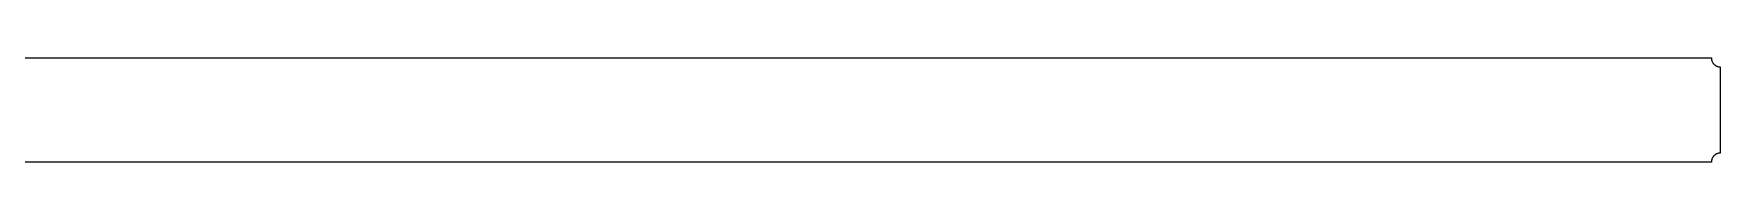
# Model space of a CAD drawing. Extents: x 0 to 11384, y -175 to 175.
# Drawn here: x 5692 to 11384, y -175 to 175 of the extents above; entities that cross this region are included whole.
import ezdxf

# ---------------------------------------------------------------- set-up
doc = ezdxf.new("R2010")
doc.units = 0
doc.header["$LTSCALE"] = 10
doc.layers.add('TEILE', color=7, linetype='CONTINUOUS')

msp = doc.modelspace()

# ---------------------------------------------------------------- linework, layer by layer
at = {"layer": 'TEILE', "color": 2}
for p, q in [((30, 174.999985), (11353.994141, 175)), ((11353.994141, 175), (11354.035156, 173.429886)), ((11354.035156, 173.429886), (11354.15918, 171.864105)), ((11354.15918, 171.864105), (11354.363281, 170.306885)), ((11354.363281, 170.306885), (11354.649414, 168.762543)), ((11354.649414, 168.762543), (11355.015625, 167.235291)), ((11355.015625, 167.235291), (11355.462891, 165.72934)), ((11355.462891, 165.72934), (11355.986328, 164.248779)), ((11355.986328, 164.248779), (11356.586914, 162.797684)), ((11356.586914, 162.797684), (11357.263672, 161.380035)), ((11357.263672, 161.380035), (11358.012695, 159.999725)), ((11358.012695, 159.999725), (11358.833984, 158.660522)), ((11358.833984, 158.660522), (11359.722656, 157.366119)), ((11359.722656, 157.366119), (11360.679688, 156.120041)), ((11360.679688, 156.120041), (11361.699219, 154.92572)), ((11361.699219, 154.92572), (11362.78125, 153.786407)), ((11362.78125, 153.786407), (11363.919922, 152.705261)), ((11363.919922, 152.705261), (11365.115234, 151.685211)), ((11365.115234, 151.685211), (11366.359375, 150.72908)), ((11366.359375, 150.72908), (11367.655273, 149.839462)), ((11367.655273, 149.839462), (11368.994141, 149.018829)), ((11368.994141, 149.018829), (11370.375, 148.269409)), ((11370.375, 148.269409), (11371.791992, 147.593246)), ((11371.791992, 147.593246), (11373.243164, 146.992218)), ((11373.243164, 146.992218), (11374.724609, 146.467957)), ((11374.724609, 146.467957), (11376.229492, 146.021912)), ((11376.229492, 146.021912), (11377.755859, 145.655304)), ((11377.755859, 145.655304), (11379.300781, 145.369125)), ((11379.300781, 145.369125), (11380.858398, 145.164169)), ((11380.858398, 145.164169), (11382.423828, 145.041)), ((11382.423828, 145.041), (11383.994141, 144.999954)), ((11383.994141, 144.999954), (11383.994141, 145)), ((11383.994141, 145), (11383.994141, -145)), ((11354.364258, -170.306931), (11354.15918, -171.864105)), ((11354.649414, -168.762634), (11354.364258, -170.306931)), ((11355.015625, -167.235413), (11354.649414, -168.762634)), ((11355.462891, -165.729462), (11355.015625, -167.235413)), ((11355.986328, -164.248947), (11355.462891, -165.729462)), ((11356.587891, -162.797882), (11355.986328, -164.248947)), ((11357.264648, -161.38028), (11356.587891, -162.797882)), ((11358.013672, -159.999985), (11357.264648, -161.38028)), ((11358.833984, -158.660828), (11358.013672, -159.999985)), ((11359.724609, -157.366425), (11358.833984, -158.660828)), ((11360.679688, -156.120377), (11359.724609, -157.366425)), ((11361.699219, -154.926071), (11360.679688, -156.120377)), ((11362.78125, -153.786789), (11361.699219, -154.926071)), ((11363.919922, -152.705658), (11362.78125, -153.786789)), ((11365.115234, -151.685623), (11363.919922, -152.705658)), ((11366.361328, -150.729492), (11365.115234, -151.685623)), ((11367.655273, -149.839874), (11366.361328, -150.729492)), ((11368.994141, -149.019226), (11367.655273, -149.839874)), ((11370.375, -148.269806), (11368.994141, -149.019226)), ((11371.791992, -147.593628), (11370.375, -148.269806)), ((11373.243164, -146.992584), (11371.791992, -147.593628)), ((11374.724609, -146.468292), (11373.243164, -146.992584)), ((11376.229492, -146.022217), (11374.724609, -146.468292)), ((11377.755859, -145.655563), (11376.229492, -146.022217)), ((11379.300781, -145.369339), (11377.755859, -145.655563)), ((11380.858398, -145.164337), (11379.300781, -145.369339)), ((11382.423828, -145.041107), (11380.858398, -145.164337)), ((11383.994141, -145), (11382.423828, -145.041107)), ((11353.994141, -175), (30, -175.000031)), ((11354.035156, -173.429886), (11353.994141, -174.999969)), ((11353.994141, -174.999969), (11353.994141, -175)), ((11354.15918, -171.864105), (11354.035156, -173.429886))]:
    msp.add_line(p, q, dxfattribs=at)

doc.saveas('drawing.dxf')
